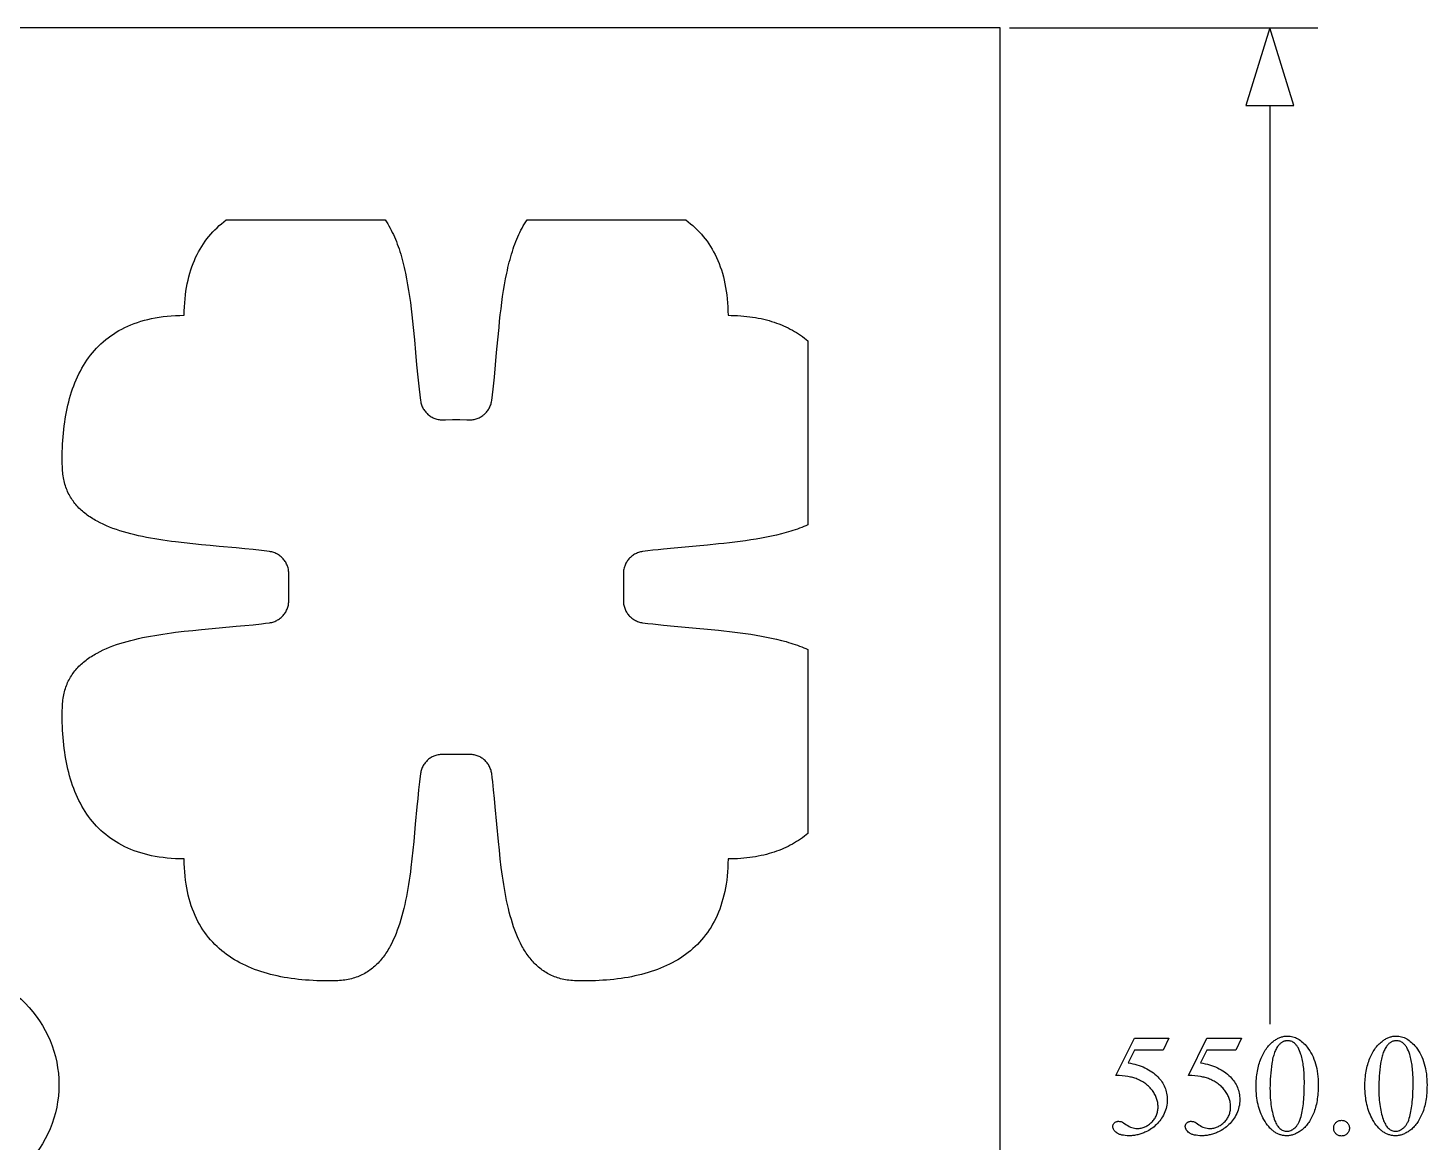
# Model space of a CAD drawing. Extents: x -1268 to 1319, y -900 to 956.
# Drawn here: x 617.9 to 982.1, y -490.1 to -200 of the extents above; entities that cross this region are included whole.
import ezdxf

# ---------------------------------------------------------------- set-up
doc = ezdxf.new("R2010")
doc.units = 0
doc.layers.add('DIMENSIONS', color=253, linetype='CONTINUOUS')
doc.layers.add('LAYER_1', color=7, linetype='CONTINUOUS')

msp = doc.modelspace()

# ---------------------------------------------------------------- linework, layer by layer
at = {"layer": 'DIMENSIONS'}
for points in [[(873.42, -200), (953.68, -200)], [(941.18, -200), (934.93, -220.23)], [(947.43, -220.23), (941.18, -200)], [(934.93, -220.23), (947.43, -220.23)], [(941.18, -220.23), (941.18, -459.38)]]:
    msp.add_lwpolyline(points, dxfattribs=at)
for points in [[(937.59, -475.66), (937.6, -475.13), (937.61, -474.61), (937.64, -474.1), (937.67, -473.6), (937.72, -473.11), (937.77, -472.62), (937.84, -472.15), (937.91, -471.68), (938, -471.23), (938.09, -470.78), (938.2, -470.34), (938.32, -469.92), (938.44, -469.5), (938.58, -469.09), (938.72, -468.69), (938.88, -468.3), (939.05, -467.92), (939.22, -467.55), (939.39, -467.2), (939.58, -466.85), (939.77, -466.52), (939.97, -466.2), (940.17, -465.9), (940.38, -465.6), (940.6, -465.32), (940.83, -465.05), (941.06, -464.8), (941.29, -464.55), (941.54, -464.32), (941.79, -464.1), (942.05, -463.89), (942.31, -463.7), (942.52, -463.55), (942.73, -463.42), (942.94, -463.29), (943.15, -463.17), (943.36, -463.07), (943.57, -462.97), (943.78, -462.88), (944, -462.8), (944.21, -462.73), (944.43, -462.67), (944.64, -462.62), (944.86, -462.57), (945.08, -462.54), (945.3, -462.52), (945.52, -462.5), (945.74, -462.5), (946.1, -462.51), (946.45, -462.55), (946.8, -462.6), (947.14, -462.68), (947.48, -462.79), (947.81, -462.91), (948.14, -463.06), (948.47, -463.23), (948.79, -463.43), (949.1, -463.65), (949.42, -463.89), (949.72, -464.15), (950.02, -464.44), (950.32, -464.74), (950.61, -465.08), (950.9, -465.43), (951.25, -465.9), (951.57, -466.38), (951.87, -466.88), (952.15, -467.41), (952.41, -467.95), (952.64, -468.52), (952.86, -469.1), (953.04, -469.71), (953.21, -470.33), (953.36, -470.98), (953.48, -471.65), (953.58, -472.33), (953.66, -473.04), (953.71, -473.76), (953.75, -474.51), (953.76, -475.28), (953.75, -475.82), (953.74, -476.34), (953.72, -476.86), (953.68, -477.37), (953.64, -477.87), (953.58, -478.36), (953.52, -478.83), (953.45, -479.3), (953.36, -479.76), (953.27, -480.2), (953.17, -480.64), (953.05, -481.07), (952.93, -481.48), (952.8, -481.89), (952.66, -482.28), (952.51, -482.67), (952.35, -483.04), (952.18, -483.4), (952.01, -483.75), (951.84, -484.09), (951.65, -484.41), (951.47, -484.72), (951.28, -485.01), (951.08, -485.29), (950.88, -485.56), (950.67, -485.82), (950.46, -486.06), (950.24, -486.29), (950.01, -486.51), (949.78, -486.72), (949.55, -486.91), (949.31, -487.09), (949.06, -487.25), (948.82, -487.41), (948.58, -487.55), (948.34, -487.69), (948.1, -487.81), (947.87, -487.92), (947.63, -488.02), (947.4, -488.12), (947.16, -488.2), (946.93, -488.27), (946.7, -488.32), (946.47, -488.37), (946.24, -488.41), (946.01, -488.44), (945.78, -488.45), (945.56, -488.46), (945.33, -488.45), (945.11, -488.44), (944.89, -488.42), (944.68, -488.39), (944.47, -488.36), (944.26, -488.31), (944.05, -488.26), (943.84, -488.19), (943.64, -488.12), (943.44, -488.05), (943.24, -487.96), (943.04, -487.86), (942.85, -487.76), (942.65, -487.65), (942.47, -487.53), (942.28, -487.4), (942.09, -487.27), (941.91, -487.12), (941.73, -486.97), (941.55, -486.81), (941.38, -486.64), (941.2, -486.46), (940.86, -486.08), (940.53, -485.67), (940.21, -485.23), (939.9, -484.75), (939.6, -484.24), (939.36, -483.79), (939.13, -483.32), (938.92, -482.85), (938.72, -482.37), (938.54, -481.87), (938.38, -481.36), (938.23, -480.84), (938.09, -480.31), (937.98, -479.77), (937.87, -479.22), (937.79, -478.66), (937.72, -478.08), (937.66, -477.49), (937.62, -476.89), (937.6, -476.28)], [(965.91, -475.66), (965.91, -475.13), (965.93, -474.61), (965.95, -474.1), (965.99, -473.6), (966.04, -473.11), (966.09, -472.62), (966.16, -472.15), (966.23, -471.68), (966.32, -471.23), (966.41, -470.78), (966.52, -470.34), (966.63, -469.92), (966.76, -469.5), (966.9, -469.09), (967.04, -468.69), (967.2, -468.3), (967.36, -467.92), (967.54, -467.55), (967.71, -467.2), (967.9, -466.85), (968.09, -466.52), (968.29, -466.2), (968.49, -465.9), (968.7, -465.6), (968.92, -465.32), (969.14, -465.05), (969.37, -464.8), (969.61, -464.55), (969.86, -464.32), (970.11, -464.1), (970.36, -463.89), (970.63, -463.7), (970.84, -463.55), (971.05, -463.42), (971.25, -463.29), (971.47, -463.17), (971.68, -463.07), (971.89, -462.97), (972.1, -462.88), (972.32, -462.8), (972.53, -462.73), (972.75, -462.67), (972.96, -462.62), (973.18, -462.57), (973.4, -462.54), (973.62, -462.52), (973.84, -462.5), (974.06, -462.5), (974.42, -462.51), (974.77, -462.55), (975.12, -462.6), (975.46, -462.68), (975.8, -462.79), (976.13, -462.91), (976.46, -463.06), (976.79, -463.23), (977.11, -463.43), (977.42, -463.65), (977.73, -463.89), (978.04, -464.15), (978.34, -464.44), (978.64, -464.74), (978.93, -465.08), (979.22, -465.43), (979.57, -465.9), (979.89, -466.38), (980.19, -466.88), (980.47, -467.41), (980.73, -467.95), (980.96, -468.52), (981.17, -469.1), (981.36, -469.71), (981.53, -470.33), (981.68, -470.98), (981.8, -471.65), (981.9, -472.33), (981.98, -473.04), (982.03, -473.76), (982.07, -474.51), (982.08, -475.28), (982.07, -475.82), (982.06, -476.34), (982.03, -476.86), (982, -477.37), (981.96, -477.87), (981.9, -478.36), (981.84, -478.83), (981.76, -479.3), (981.68, -479.76), (981.59, -480.2), (981.49, -480.64), (981.37, -481.07), (981.25, -481.48), (981.12, -481.89), (980.98, -482.28), (980.82, -482.67), (980.66, -483.04), (980.5, -483.4), (980.33, -483.75), (980.15, -484.09), (979.97, -484.41), (979.79, -484.72), (979.59, -485.01), (979.4, -485.29), (979.2, -485.56), (978.99, -485.82), (978.77, -486.06), (978.55, -486.29), (978.33, -486.51), (978.1, -486.72), (977.87, -486.91), (977.63, -487.09), (977.38, -487.25), (977.14, -487.41), (976.9, -487.55), (976.66, -487.69), (976.42, -487.81), (976.19, -487.92), (975.95, -488.02), (975.71, -488.12), (975.48, -488.2), (975.25, -488.27), (975.02, -488.32), (974.79, -488.37), (974.56, -488.41), (974.33, -488.44), (974.1, -488.45), (973.87, -488.46), (973.65, -488.45), (973.43, -488.44), (973.21, -488.42), (973, -488.39), (972.79, -488.36), (972.57, -488.31), (972.37, -488.26), (972.16, -488.19), (971.96, -488.12), (971.76, -488.05), (971.56, -487.96), (971.36, -487.86), (971.17, -487.76), (970.97, -487.65), (970.78, -487.53), (970.6, -487.4), (970.41, -487.27), (970.23, -487.12), (970.05, -486.97), (969.87, -486.81), (969.7, -486.64), (969.52, -486.46), (969.18, -486.08), (968.85, -485.67), (968.53, -485.23), (968.22, -484.75), (967.92, -484.24), (967.68, -483.79), (967.45, -483.32), (967.24, -482.85), (967.04, -482.37), (966.86, -481.87), (966.69, -481.36), (966.54, -480.84), (966.41, -480.31), (966.29, -479.77), (966.19, -479.22), (966.11, -478.66), (966.03, -478.08), (965.98, -477.49), (965.94, -476.89), (965.92, -476.28)], [(914.86, -463.02), (913.42, -466.15), (905.9, -466.15), (904.26, -469.51), (904.86, -469.6), (905.45, -469.72), (906.02, -469.85), (906.57, -470), (907.11, -470.17), (907.64, -470.35), (908.14, -470.55), (908.64, -470.77), (909.11, -471.01), (909.57, -471.26), (910.02, -471.53), (910.44, -471.82), (910.86, -472.12), (911.25, -472.44), (911.64, -472.78), (912, -473.14), (912.3, -473.45), (912.58, -473.78), (912.83, -474.11), (913.07, -474.45), (913.29, -474.79), (913.49, -475.14), (913.68, -475.5), (913.84, -475.87), (913.98, -476.24), (914.11, -476.62), (914.21, -477), (914.3, -477.4), (914.37, -477.8), (914.41, -478.2), (914.44, -478.62), (914.45, -479.04), (914.44, -479.53), (914.4, -480.01), (914.34, -480.48), (914.25, -480.94), (914.14, -481.39), (914, -481.83), (913.84, -482.26), (913.65, -482.69), (913.44, -483.1), (913.22, -483.5), (912.99, -483.88), (912.74, -484.24), (912.49, -484.59), (912.21, -484.92), (911.93, -485.24), (911.63, -485.55), (911.32, -485.83), (911.01, -486.11), (910.68, -486.37), (910.35, -486.61), (910, -486.84), (909.65, -487.06), (909.29, -487.26), (908.92, -487.44), (908.66, -487.57), (908.39, -487.68), (908.12, -487.79), (907.85, -487.89), (907.59, -487.98), (907.32, -488.06), (907.05, -488.14), (906.77, -488.21), (906.5, -488.26), (906.23, -488.32), (905.95, -488.36), (905.68, -488.4), (905.4, -488.42), (905.13, -488.44), (904.85, -488.45), (904.57, -488.46), (904.03, -488.45), (903.52, -488.41), (903.06, -488.35), (902.84, -488.31), (902.63, -488.27), (902.43, -488.22), (902.24, -488.16), (902.06, -488.1), (901.89, -488.03), (901.72, -487.95), (901.57, -487.87), (901.43, -487.79), (901.3, -487.69), (901.06, -487.5), (900.85, -487.3), (900.67, -487.1), (900.53, -486.89), (900.47, -486.78), (900.42, -486.68), (900.37, -486.57), (900.34, -486.46), (900.31, -486.35), (900.29, -486.23), (900.28, -486.12), (900.27, -486.01), (900.28, -485.88), (900.3, -485.76), (900.33, -485.64), (900.38, -485.52), (900.44, -485.41), (900.51, -485.3), (900.6, -485.19), (900.7, -485.09), (900.81, -485), (900.92, -484.92), (901.05, -484.85), (901.18, -484.8), (901.32, -484.75), (901.46, -484.72), (901.61, -484.7), (901.77, -484.7), (902, -484.71), (902.22, -484.73), (902.42, -484.78), (902.61, -484.85), (902.82, -484.95), (903.09, -485.11), (903.43, -485.33), (903.83, -485.6), (904.18, -485.83), (904.53, -486.02), (904.88, -486.19), (905.23, -486.32), (905.58, -486.42), (905.93, -486.5), (906.28, -486.54), (906.64, -486.56), (906.9, -486.55), (907.17, -486.53), (907.43, -486.5), (907.68, -486.46), (907.93, -486.4), (908.18, -486.33), (908.42, -486.25), (908.66, -486.15), (908.9, -486.04), (909.13, -485.92), (909.35, -485.79), (909.58, -485.64), (909.79, -485.48), (910.01, -485.31), (910.22, -485.13), (910.42, -484.93), (910.62, -484.72), (910.81, -484.51), (910.98, -484.29), (911.14, -484.07), (911.28, -483.84), (911.42, -483.6), (911.54, -483.36), (911.65, -483.12), (911.74, -482.87), (911.83, -482.61), (911.9, -482.35), (911.95, -482.08), (912, -481.81), (912.03, -481.53), (912.05, -481.24), (912.06, -480.96), (912.05, -480.67), (912.03, -480.39), (912, -480.12), (911.96, -479.84), (911.91, -479.57), (911.85, -479.3), (911.78, -479.03), (911.69, -478.76), (911.59, -478.5), (911.49, -478.24), (911.37, -477.98), (911.24, -477.72), (911.09, -477.47), (910.94, -477.22), (910.78, -476.97), (910.6, -476.72), (910.41, -476.48), (910.22, -476.25), (910.01, -476.02), (909.8, -475.8), (909.58, -475.58), (909.35, -475.38), (909.11, -475.18), (908.87, -474.98), (908.61, -474.8), (908.35, -474.62), (908.07, -474.45), (907.79, -474.28), (907.5, -474.12), (907.2, -473.97), (906.9, -473.83), (906.58, -473.69), (906.32, -473.59), (906.05, -473.49), (905.78, -473.4), (905.48, -473.32), (905.18, -473.24), (904.87, -473.17), (904.54, -473.1), (904.21, -473.04), (903.5, -472.93), (902.75, -472.84), (901.95, -472.78), (901.1, -472.73), (905.9, -463.02)], [(933.74, -463.02), (932.3, -466.15), (924.78, -466.15), (923.14, -469.51), (923.74, -469.6), (924.33, -469.72), (924.9, -469.85), (925.45, -470), (925.99, -470.17), (926.52, -470.35), (927.02, -470.55), (927.51, -470.77), (927.99, -471.01), (928.45, -471.26), (928.9, -471.53), (929.32, -471.82), (929.74, -472.12), (930.13, -472.44), (930.51, -472.78), (930.88, -473.14), (931.18, -473.45), (931.45, -473.78), (931.71, -474.11), (931.95, -474.45), (932.17, -474.79), (932.37, -475.14), (932.56, -475.5), (932.72, -475.87), (932.86, -476.24), (932.99, -476.62), (933.09, -477), (933.18, -477.4), (933.25, -477.8), (933.29, -478.2), (933.32, -478.62), (933.33, -479.04), (933.32, -479.53), (933.28, -480.01), (933.22, -480.48), (933.13, -480.94), (933.02, -481.39), (932.88, -481.83), (932.72, -482.26), (932.53, -482.69), (932.32, -483.1), (932.1, -483.5), (931.87, -483.88), (931.62, -484.24), (931.37, -484.59), (931.09, -484.92), (930.81, -485.24), (930.51, -485.55), (930.2, -485.83), (929.89, -486.11), (929.56, -486.37), (929.22, -486.61), (928.88, -486.84), (928.53, -487.06), (928.17, -487.26), (927.8, -487.44), (927.54, -487.57), (927.27, -487.68), (927, -487.79), (926.73, -487.89), (926.46, -487.98), (926.19, -488.06), (925.92, -488.14), (925.65, -488.21), (925.38, -488.26), (925.11, -488.32), (924.83, -488.36), (924.56, -488.4), (924.28, -488.42), (924.01, -488.44), (923.73, -488.45), (923.45, -488.46), (922.91, -488.45), (922.4, -488.41), (921.94, -488.35), (921.72, -488.31), (921.51, -488.27), (921.31, -488.22), (921.12, -488.16), (920.94, -488.1), (920.77, -488.03), (920.6, -487.95), (920.45, -487.87), (920.31, -487.79), (920.18, -487.69), (919.94, -487.5), (919.73, -487.3), (919.55, -487.1), (919.41, -486.89), (919.35, -486.78), (919.3, -486.68), (919.25, -486.57), (919.22, -486.46), (919.19, -486.35), (919.17, -486.23), (919.16, -486.12), (919.15, -486.01), (919.16, -485.88), (919.18, -485.76), (919.21, -485.64), (919.26, -485.52), (919.32, -485.41), (919.39, -485.3), (919.48, -485.19), (919.58, -485.09), (919.69, -485), (919.8, -484.92), (919.93, -484.85), (920.06, -484.8), (920.19, -484.75), (920.34, -484.72), (920.49, -484.7), (920.65, -484.7), (920.88, -484.71), (921.1, -484.73), (921.3, -484.78), (921.49, -484.85), (921.7, -484.95), (921.97, -485.11), (922.31, -485.33), (922.71, -485.6), (923.06, -485.83), (923.41, -486.02), (923.75, -486.19), (924.1, -486.32), (924.45, -486.42), (924.81, -486.5), (925.16, -486.54), (925.51, -486.56), (925.78, -486.55), (926.05, -486.53), (926.3, -486.5), (926.56, -486.46), (926.81, -486.4), (927.06, -486.33), (927.3, -486.25), (927.54, -486.15), (927.77, -486.04), (928.01, -485.92), (928.23, -485.79), (928.45, -485.64), (928.67, -485.48), (928.89, -485.31), (929.1, -485.13), (929.3, -484.93), (929.5, -484.72), (929.69, -484.51), (929.86, -484.29), (930.02, -484.07), (930.16, -483.84), (930.3, -483.6), (930.42, -483.36), (930.53, -483.12), (930.62, -482.87), (930.71, -482.61), (930.78, -482.35), (930.83, -482.08), (930.88, -481.81), (930.91, -481.53), (930.93, -481.24), (930.93, -480.96), (930.93, -480.67), (930.91, -480.39), (930.88, -480.12), (930.84, -479.84), (930.79, -479.57), (930.73, -479.3), (930.66, -479.03), (930.57, -478.76), (930.47, -478.5), (930.37, -478.24), (930.25, -477.98), (930.12, -477.72), (929.97, -477.47), (929.82, -477.22), (929.65, -476.97), (929.48, -476.72), (929.29, -476.48), (929.1, -476.25), (928.89, -476.02), (928.68, -475.8), (928.46, -475.58), (928.23, -475.38), (927.99, -475.18), (927.75, -474.98), (927.49, -474.8), (927.23, -474.62), (926.95, -474.45), (926.67, -474.28), (926.38, -474.12), (926.08, -473.97), (925.78, -473.83), (925.46, -473.69), (925.2, -473.59), (924.93, -473.49), (924.65, -473.4), (924.36, -473.32), (924.06, -473.24), (923.75, -473.17), (923.42, -473.1), (923.09, -473.04), (922.38, -472.93), (921.63, -472.84), (920.83, -472.78), (919.98, -472.73), (924.78, -463.02)], [(941.2, -476.12), (941.21, -476.76), (941.22, -477.39), (941.25, -477.99), (941.28, -478.59), (941.33, -479.17), (941.38, -479.73), (941.45, -480.28), (941.52, -480.81), (941.61, -481.33), (941.7, -481.84), (941.81, -482.33), (941.92, -482.8), (942.04, -483.26), (942.18, -483.7), (942.32, -484.13), (942.48, -484.55), (942.61, -484.88), (942.75, -485.19), (942.91, -485.48), (943.07, -485.75), (943.23, -486), (943.41, -486.22), (943.59, -486.43), (943.79, -486.61), (943.99, -486.77), (944.19, -486.91), (944.41, -487.03), (944.63, -487.13), (944.87, -487.2), (945.11, -487.25), (945.35, -487.29), (945.61, -487.3), (945.86, -487.28), (946.11, -487.24), (946.37, -487.17), (946.62, -487.07), (946.88, -486.95), (947.15, -486.79), (947.41, -486.61), (947.68, -486.4), (947.81, -486.29), (947.93, -486.16), (948.06, -486.03), (948.18, -485.88), (948.29, -485.73), (948.4, -485.56), (948.51, -485.39), (948.62, -485.21), (948.71, -485.01), (948.81, -484.81), (948.99, -484.38), (949.15, -483.91), (949.3, -483.41), (949.4, -483), (949.5, -482.57), (949.59, -482.13), (949.67, -481.66), (949.74, -481.17), (949.81, -480.66), (949.88, -480.13), (949.93, -479.59), (949.98, -479.02), (950.03, -478.43), (950.06, -477.82), (950.09, -477.19), (950.13, -475.87), (950.15, -474.47), (950.13, -473.42), (950.09, -472.42), (950.06, -471.93), (950.02, -471.46), (949.98, -470.99), (949.92, -470.54), (949.87, -470.1), (949.8, -469.67), (949.73, -469.26), (949.65, -468.85), (949.56, -468.45), (949.47, -468.07), (949.37, -467.69), (949.26, -467.33), (949.09, -466.82), (948.9, -466.35), (948.71, -465.91), (948.5, -465.52), (948.39, -465.34), (948.28, -465.16), (948.17, -465), (948.05, -464.84), (947.93, -464.7), (947.8, -464.57), (947.68, -464.44), (947.55, -464.33), (947.35, -464.18), (947.15, -464.06), (946.94, -463.95), (946.71, -463.87), (946.48, -463.8), (946.24, -463.75), (945.98, -463.73), (945.72, -463.72), (945.57, -463.72), (945.41, -463.73), (945.26, -463.76), (945.11, -463.79), (944.96, -463.83), (944.82, -463.87), (944.68, -463.93), (944.54, -464), (944.4, -464.07), (944.26, -464.16), (944.13, -464.25), (944, -464.35), (943.87, -464.46), (943.74, -464.58), (943.61, -464.71), (943.49, -464.84), (943.33, -465.04), (943.17, -465.25), (943.02, -465.48), (942.88, -465.72), (942.74, -465.97), (942.61, -466.24), (942.49, -466.52), (942.37, -466.81), (942.27, -467.12), (942.16, -467.44), (942.07, -467.77), (941.98, -468.12), (941.89, -468.48), (941.82, -468.86), (941.75, -469.25), (941.68, -469.65), (941.57, -470.47), (941.47, -471.29), (941.39, -472.1), (941.32, -472.91), (941.27, -473.72), (941.23, -474.52), (941.21, -475.33)], [(969.52, -476.12), (969.53, -476.76), (969.54, -477.39), (969.57, -477.99), (969.6, -478.59), (969.65, -479.17), (969.7, -479.73), (969.77, -480.28), (969.84, -480.81), (969.93, -481.33), (970.02, -481.84), (970.12, -482.33), (970.24, -482.8), (970.36, -483.26), (970.5, -483.7), (970.64, -484.13), (970.79, -484.55), (970.93, -484.88), (971.07, -485.19), (971.23, -485.48), (971.38, -485.75), (971.55, -486), (971.73, -486.22), (971.91, -486.43), (972.1, -486.61), (972.3, -486.77), (972.51, -486.91), (972.73, -487.03), (972.95, -487.13), (973.18, -487.2), (973.42, -487.25), (973.67, -487.29), (973.93, -487.3), (974.18, -487.28), (974.43, -487.24), (974.69, -487.17), (974.94, -487.07), (975.2, -486.95), (975.46, -486.79), (975.73, -486.61), (975.99, -486.4), (976.13, -486.29), (976.25, -486.16), (976.38, -486.03), (976.5, -485.88), (976.61, -485.73), (976.72, -485.56), (976.83, -485.39), (976.93, -485.21), (977.03, -485.01), (977.13, -484.81), (977.31, -484.38), (977.47, -483.91), (977.62, -483.41), (977.72, -483), (977.82, -482.57), (977.9, -482.13), (977.99, -481.66), (978.06, -481.17), (978.13, -480.66), (978.2, -480.13), (978.25, -479.59), (978.3, -479.02), (978.35, -478.43), (978.38, -477.82), (978.41, -477.19), (978.45, -475.87), (978.46, -474.47), (978.45, -473.42), (978.41, -472.42), (978.38, -471.93), (978.34, -471.46), (978.29, -470.99), (978.24, -470.54), (978.18, -470.1), (978.12, -469.67), (978.05, -469.26), (977.97, -468.85), (977.88, -468.45), (977.79, -468.07), (977.69, -467.69), (977.58, -467.33), (977.41, -466.82), (977.22, -466.35), (977.03, -465.91), (976.82, -465.52), (976.71, -465.34), (976.6, -465.16), (976.48, -465), (976.37, -464.84), (976.25, -464.7), (976.12, -464.57), (975.99, -464.44), (975.86, -464.33), (975.67, -464.18), (975.47, -464.06), (975.25, -463.95), (975.03, -463.87), (974.8, -463.8), (974.55, -463.75), (974.3, -463.73), (974.04, -463.72), (973.88, -463.72), (973.73, -463.73), (973.58, -463.76), (973.43, -463.79), (973.28, -463.83), (973.14, -463.87), (973, -463.93), (972.85, -464), (972.72, -464.07), (972.58, -464.16), (972.45, -464.25), (972.31, -464.35), (972.18, -464.46), (972.06, -464.58), (971.93, -464.71), (971.81, -464.84), (971.65, -465.04), (971.49, -465.25), (971.34, -465.48), (971.2, -465.72), (971.06, -465.97), (970.93, -466.24), (970.81, -466.52), (970.69, -466.81), (970.58, -467.12), (970.48, -467.44), (970.38, -467.77), (970.29, -468.12), (970.21, -468.48), (970.14, -468.86), (970.07, -469.25), (970, -469.65), (969.89, -470.47), (969.79, -471.29), (969.71, -472.1), (969.64, -472.91), (969.59, -473.72), (969.55, -474.52), (969.53, -475.33)], [(959.82, -484.44), (960.04, -484.45), (960.24, -484.48), (960.44, -484.52), (960.62, -484.59), (960.8, -484.67), (960.97, -484.78), (961.13, -484.9), (961.28, -485.04), (961.42, -485.19), (961.54, -485.35), (961.64, -485.52), (961.72, -485.7), (961.79, -485.88), (961.83, -486.08), (961.86, -486.28), (961.87, -486.49), (961.86, -486.69), (961.83, -486.89), (961.79, -487.09), (961.72, -487.27), (961.64, -487.45), (961.53, -487.62), (961.41, -487.78), (961.27, -487.93), (961.12, -488.07), (960.96, -488.2), (960.79, -488.3), (960.61, -488.38), (960.43, -488.45), (960.23, -488.49), (960.03, -488.52), (959.82, -488.53), (959.62, -488.52), (959.42, -488.49), (959.22, -488.45), (959.04, -488.38), (958.86, -488.3), (958.69, -488.2), (958.53, -488.07), (958.38, -487.93), (958.24, -487.78), (958.12, -487.62), (958.01, -487.45), (957.93, -487.27), (957.86, -487.09), (957.82, -486.89), (957.79, -486.69), (957.78, -486.49), (957.79, -486.27), (957.82, -486.07), (957.86, -485.87), (957.93, -485.69), (958.01, -485.51), (958.12, -485.34), (958.24, -485.18), (958.38, -485.03), (958.53, -484.89), (958.69, -484.77), (958.86, -484.67), (959.04, -484.59), (959.22, -484.52), (959.42, -484.48), (959.62, -484.45)]]:
    msp.add_lwpolyline(points, close=True, dxfattribs=at)
at = {"layer": 'LAYER_1'}
for points in [[(320.92, -750), (870.92, -750), (870.92, -200), (320.92, -200)], [(800.11, -274.81), (800.96, -274.83), (801.79, -274.85), (802.62, -274.89), (803.42, -274.95), (804.22, -275.01), (805, -275.1), (805.77, -275.19), (806.52, -275.3), (807.27, -275.42), (808, -275.55), (808.71, -275.69), (809.41, -275.85), (810.11, -276.02), (810.78, -276.21), (811.45, -276.4), (812.1, -276.61), (812.74, -276.83), (813.37, -277.06), (813.99, -277.31), (814.59, -277.56), (815.18, -277.83), (815.76, -278.11), (816.33, -278.4), (816.89, -278.7), (817.43, -279.01), (817.96, -279.33), (818.48, -279.66), (818.99, -280.01), (819.49, -280.36), (819.98, -280.73), (820.46, -281.1), (820.92, -281.49), (820.92, -329.37), (820.39, -329.61), (819.85, -329.83), (819.3, -330.05), (818.74, -330.27), (818.18, -330.47), (817.6, -330.67), (817.02, -330.87), (816.43, -331.05), (815.83, -331.23), (815.22, -331.41), (813.99, -331.74), (812.73, -332.05), (811.45, -332.34), (810.14, -332.61), (808.81, -332.86), (807.45, -333.1), (806.09, -333.31), (804.7, -333.52), (803.3, -333.71), (801.89, -333.89), (800.47, -334.06), (799.05, -334.22), (797.61, -334.37), (794.73, -334.65), (791.84, -334.92), (788.97, -335.17), (786.12, -335.44), (783.31, -335.71), (781.93, -335.86), (780.56, -336.01), (779.21, -336.17), (777.88, -336.34), (777.6, -336.38), (777.32, -336.44), (777.05, -336.52), (776.78, -336.6), (776.52, -336.7), (776.26, -336.81), (776.02, -336.93), (775.78, -337.06), (775.54, -337.2), (775.32, -337.35), (775.1, -337.51), (774.89, -337.68), (774.69, -337.86), (774.5, -338.05), (774.32, -338.25), (774.14, -338.46), (773.98, -338.67), (773.82, -338.9), (773.68, -339.12), (773.55, -339.36), (773.43, -339.6), (773.32, -339.85), (773.22, -340.1), (773.13, -340.36), (773.06, -340.62), (772.99, -340.89), (772.94, -341.17), (772.9, -341.44), (772.88, -341.72), (772.87, -342), (772.87, -342.29), (772.89, -342.58), (772.89, -348.63), (772.87, -348.92), (772.87, -349.21), (772.88, -349.49), (772.9, -349.77), (772.94, -350.04), (772.99, -350.32), (773.06, -350.58), (773.13, -350.85), (773.22, -351.11), (773.32, -351.36), (773.43, -351.61), (773.55, -351.85), (773.68, -352.08), (773.82, -352.31), (773.98, -352.54), (774.14, -352.75), (774.32, -352.96), (774.5, -353.15), (774.69, -353.34), (774.89, -353.53), (775.1, -353.7), (775.32, -353.86), (775.54, -354.01), (775.78, -354.15), (776.02, -354.28), (776.26, -354.4), (776.52, -354.51), (776.78, -354.61), (777.05, -354.69), (777.32, -354.77), (777.6, -354.83), (777.88, -354.87), (779.21, -355.04), (780.56, -355.2), (781.93, -355.35), (783.31, -355.5), (786.12, -355.77), (788.97, -356.03), (791.84, -356.29), (794.73, -356.56), (797.61, -356.84), (799.05, -356.99), (800.47, -357.15), (801.89, -357.32), (803.3, -357.5), (804.7, -357.69), (806.09, -357.89), (807.45, -358.11), (808.81, -358.35), (810.14, -358.6), (811.45, -358.87), (812.73, -359.16), (813.99, -359.47), (815.22, -359.8), (815.83, -359.98), (816.43, -360.16), (817.02, -360.34), (817.6, -360.54), (818.18, -360.74), (818.74, -360.94), (819.3, -361.15), (819.85, -361.37), (820.39, -361.6), (820.92, -361.84), (820.92, -409.72), (820.46, -410.11), (819.98, -410.48), (819.49, -410.85), (818.99, -411.2), (818.48, -411.55), (817.96, -411.88), (817.43, -412.2), (816.89, -412.51), (816.33, -412.81), (815.76, -413.1), (815.18, -413.38), (814.59, -413.65), (813.99, -413.9), (813.37, -414.15), (812.74, -414.38), (812.1, -414.6), (811.45, -414.81), (810.78, -415), (810.11, -415.19), (809.41, -415.36), (808.71, -415.51), (808, -415.66), (807.27, -415.79), (806.52, -415.91), (805.77, -416.02), (805, -416.11), (804.22, -416.19), (803.42, -416.26), (802.62, -416.32), (801.79, -416.36), (800.96, -416.38), (800.11, -416.39), (800.09, -417.54), (800.04, -418.66), (799.97, -419.76), (799.88, -420.83), (799.76, -421.88), (799.61, -422.91), (799.44, -423.91), (799.25, -424.88), (799.04, -425.84), (798.8, -426.77), (798.54, -427.67), (798.26, -428.56), (797.95, -429.42), (797.63, -430.25), (797.28, -431.07), (796.91, -431.86), (796.52, -432.64), (796.11, -433.39), (795.68, -434.12), (795.23, -434.82), (794.76, -435.51), (794.27, -436.17), (793.76, -436.82), (793.24, -437.44), (792.69, -438.05), (792.13, -438.63), (791.55, -439.2), (790.95, -439.74), (790.34, -440.27), (789.71, -440.78), (789.06, -441.26), (788.4, -441.73), (787.72, -442.18), (787.03, -442.62), (786.32, -443.03), (785.59, -443.43), (784.85, -443.8), (784.1, -444.17), (783.33, -444.51), (782.55, -444.84), (781.76, -445.15), (780.95, -445.44), (780.14, -445.72), (779.3, -445.98), (778.46, -446.22), (777.61, -446.45), (776.74, -446.66), (775.86, -446.86), (774.98, -447.04), (774.08, -447.21), (773.17, -447.36), (772.25, -447.5), (771.32, -447.63), (770.39, -447.74), (769.44, -447.83), (768.49, -447.92), (767.53, -447.99), (766.56, -448.04), (765.58, -448.08), (764.59, -448.11), (763.6, -448.13), (762.6, -448.14), (761.6, -448.13), (760.59, -448.11), (760.11, -448.09), (759.63, -448.06), (759.17, -448.02), (758.71, -447.97), (758.26, -447.91), (757.82, -447.84), (757.39, -447.75), (756.96, -447.66), (756.54, -447.56), (756.13, -447.44), (755.73, -447.32), (755.33, -447.18), (754.94, -447.04), (754.56, -446.89), (754.19, -446.72), (753.82, -446.55), (753.46, -446.37), (753.1, -446.18), (752.76, -445.98), (752.42, -445.77), (752.08, -445.55), (751.76, -445.32), (751.44, -445.08), (751.12, -444.84), (750.81, -444.58), (750.51, -444.32), (750.22, -444.05), (749.93, -443.77), (749.64, -443.48), (749.37, -443.19), (749.09, -442.89), (748.83, -442.58), (748.57, -442.26), (748.31, -441.93), (748.07, -441.6), (747.82, -441.26), (747.59, -440.91), (747.35, -440.56), (747.13, -440.2), (746.9, -439.83), (746.69, -439.45), (746.47, -439.07), (746.07, -438.29), (745.68, -437.48), (745.3, -436.65), (744.95, -435.8), (744.61, -434.92), (744.29, -434.03), (743.99, -433.11), (743.7, -432.17), (743.43, -431.21), (743.17, -430.24), (742.93, -429.25), (742.69, -428.24), (742.47, -427.22), (742.27, -426.19), (742.07, -425.14), (741.88, -424.08), (741.71, -423.01), (741.54, -421.92), (741.38, -420.83), (741.23, -419.73), (741.09, -418.62), (740.82, -416.39), (740.58, -414.13), (740.35, -411.87), (739.94, -407.33), (739.53, -402.82), (739.31, -400.61), (739.09, -398.42), (738.85, -396.27), (738.72, -395.21), (738.59, -394.17), (738.54, -393.89), (738.48, -393.61), (738.41, -393.33), (738.32, -393.07), (738.23, -392.8), (738.12, -392.55), (738, -392.3), (737.87, -392.06), (737.73, -391.83), (737.57, -391.6), (737.41, -391.39), (737.24, -391.18), (737.06, -390.98), (736.87, -390.78), (736.67, -390.6), (736.46, -390.43), (736.25, -390.26), (736.03, -390.11), (735.8, -389.97), (735.56, -389.83), (735.32, -389.71), (735.07, -389.6), (734.82, -389.5), (734.56, -389.42), (734.3, -389.34), (734.03, -389.28), (733.76, -389.23), (733.48, -389.19), (733.2, -389.17), (732.92, -389.16), (732.64, -389.16), (732.35, -389.18), (726.29, -389.18), (726, -389.16), (725.72, -389.16), (725.43, -389.17), (725.16, -389.19), (724.88, -389.23), (724.61, -389.28), (724.34, -389.34), (724.08, -389.42), (723.82, -389.5), (723.56, -389.6), (723.32, -389.71), (723.07, -389.83), (722.84, -389.97), (722.61, -390.11), (722.39, -390.26), (722.17, -390.43), (721.97, -390.6), (721.77, -390.78), (721.58, -390.98), (721.4, -391.18), (721.23, -391.39), (721.06, -391.6), (720.91, -391.83), (720.77, -392.06), (720.64, -392.3), (720.52, -392.55), (720.41, -392.8), (720.31, -393.07), (720.23, -393.33), (720.16, -393.61), (720.1, -393.89), (720.05, -394.17), (719.79, -396.27), (719.55, -398.42), (719.32, -400.61), (719.11, -402.82), (718.7, -407.33), (718.5, -409.6), (718.28, -411.87), (718.06, -414.13), (717.82, -416.39), (717.55, -418.62), (717.41, -419.73), (717.26, -420.83), (717.1, -421.92), (716.93, -423.01), (716.75, -424.08), (716.57, -425.14), (716.37, -426.19), (716.16, -427.22), (715.94, -428.24), (715.71, -429.25), (715.47, -430.24), (715.21, -431.21), (714.93, -432.17), (714.65, -433.11), (714.34, -434.03), (714.02, -434.92), (713.69, -435.8), (713.33, -436.65), (712.96, -437.48), (712.57, -438.29), (712.16, -439.07), (711.95, -439.45), (711.74, -439.83), (711.51, -440.2), (711.29, -440.56), (711.05, -440.91), (710.82, -441.26), (710.57, -441.6), (710.32, -441.93), (710.07, -442.26), (709.81, -442.58), (709.54, -442.89), (709.27, -443.19), (708.99, -443.48), (708.71, -443.77), (708.42, -444.05), (708.13, -444.32), (707.82, -444.58), (707.52, -444.84), (707.2, -445.08), (706.88, -445.32), (706.56, -445.55), (706.22, -445.77), (705.88, -445.98), (705.53, -446.18), (705.18, -446.37), (704.82, -446.55), (704.45, -446.72), (704.08, -446.89), (703.7, -447.04), (703.31, -447.18), (702.91, -447.32), (702.51, -447.44), (702.1, -447.56), (701.68, -447.66), (701.25, -447.75), (700.82, -447.84), (700.38, -447.91), (699.93, -447.97), (699.47, -448.02), (699, -448.06), (698.53, -448.09), (698.05, -448.11), (697.04, -448.13), (696.03, -448.14), (695.04, -448.13), (694.04, -448.11), (693.06, -448.08), (692.08, -448.04), (691.11, -447.99), (690.15, -447.92), (689.2, -447.83), (688.25, -447.74), (687.31, -447.63), (686.39, -447.5), (685.47, -447.36), (684.56, -447.21), (683.66, -447.04), (682.78, -446.86), (681.9, -446.66), (681.03, -446.45), (680.18, -446.22), (679.33, -445.98), (678.5, -445.72), (677.68, -445.44), (676.88, -445.15), (676.08, -444.84), (675.3, -444.51), (674.54, -444.17), (673.79, -443.8), (673.05, -443.43), (672.32, -443.03), (671.61, -442.62), (670.92, -442.18), (670.24, -441.73), (669.58, -441.26), (668.93, -440.78), (668.3, -440.27), (667.68, -439.74), (667.09, -439.2), (666.51, -438.63), (665.95, -438.05), (665.4, -437.44), (664.87, -436.82), (664.37, -436.17), (663.88, -435.51), (663.41, -434.82), (662.96, -434.12), (662.53, -433.39), (662.12, -432.64), (661.73, -431.86), (661.36, -431.07), (661.01, -430.25), (660.69, -429.42), (660.38, -428.56), (660.1, -427.67), (659.84, -426.77), (659.6, -425.84), (659.39, -424.88), (659.19, -423.91), (659.03, -422.91), (658.88, -421.88), (658.76, -420.83), (658.67, -419.76), (658.59, -418.66), (658.55, -417.54), (658.53, -416.39), (657.38, -416.37), (656.26, -416.33), (655.16, -416.26), (654.09, -416.16), (653.04, -416.04), (652.02, -415.9), (651.02, -415.73), (650.04, -415.54), (649.09, -415.32), (648.16, -415.09), (647.25, -414.83), (646.37, -414.54), (645.51, -414.24), (644.67, -413.91), (643.85, -413.56), (643.06, -413.19), (642.29, -412.81), (641.54, -412.39), (640.81, -411.96), (640.1, -411.51), (639.41, -411.05), (638.75, -410.56), (638.1, -410.05), (637.48, -409.52), (636.87, -408.98), (636.29, -408.42), (635.73, -407.84), (635.18, -407.24), (634.65, -406.63), (634.15, -405.99), (633.66, -405.35), (633.19, -404.68), (632.74, -404.01), (632.31, -403.31), (631.89, -402.6), (631.5, -401.88), (631.12, -401.14), (630.76, -400.39), (630.41, -399.62), (630.09, -398.84), (629.78, -398.05), (629.49, -397.24), (629.21, -396.42), (628.95, -395.59), (628.7, -394.75), (628.47, -393.89), (628.26, -393.03), (628.06, -392.15), (627.88, -391.26), (627.71, -390.36), (627.56, -389.45), (627.42, -388.54), (627.3, -387.61), (627.19, -386.67), (627.09, -385.73), (627.01, -384.77), (626.94, -383.81), (626.88, -382.84), (626.84, -381.86), (626.81, -380.88), (626.79, -379.89), (626.79, -378.89), (626.8, -377.88), (626.82, -376.87), (626.83, -376.39), (626.86, -375.92), (626.9, -375.45), (626.95, -375), (627.01, -374.55), (627.09, -374.11), (627.17, -373.67), (627.26, -373.25), (627.37, -372.83), (627.48, -372.42), (627.6, -372.01), (627.74, -371.62), (627.88, -371.23), (628.04, -370.85), (628.2, -370.47), (628.37, -370.1), (628.56, -369.74), (628.75, -369.39), (628.95, -369.04), (629.16, -368.7), (629.38, -368.37), (629.61, -368.04), (629.84, -367.72), (630.09, -367.41), (630.34, -367.1), (630.6, -366.8), (630.87, -366.5), (631.15, -366.21), (631.44, -365.93), (631.73, -365.65), (632.04, -365.38), (632.35, -365.11), (632.67, -364.85), (632.99, -364.6), (633.32, -364.35), (633.66, -364.11), (634.01, -363.87), (634.37, -363.64), (634.73, -363.41), (635.09, -363.19), (635.47, -362.97), (635.85, -362.76), (636.63, -362.35), (637.44, -361.96), (638.27, -361.59), (639.12, -361.24), (640, -360.9), (640.9, -360.58), (641.82, -360.28), (642.75, -359.99), (643.71, -359.72), (644.68, -359.46), (645.67, -359.21), (646.68, -358.98), (647.7, -358.76), (648.74, -358.55), (649.79, -358.36), (650.85, -358.17), (651.92, -357.99), (653, -357.83), (654.09, -357.67), (655.19, -357.52), (656.3, -357.37), (658.54, -357.11), (660.79, -356.87), (663.06, -356.64), (667.6, -356.22), (672.1, -355.81), (674.32, -355.6), (676.5, -355.38), (678.65, -355.13), (679.71, -355.01), (680.75, -354.87), (681.04, -354.83), (681.32, -354.77), (681.59, -354.69), (681.86, -354.61), (682.12, -354.51), (682.37, -354.4), (682.62, -354.28), (682.86, -354.15), (683.1, -354.01), (683.32, -353.86), (683.54, -353.7), (683.75, -353.53), (683.95, -353.34), (684.14, -353.15), (684.32, -352.96), (684.5, -352.75), (684.66, -352.54), (684.81, -352.31), (684.96, -352.08), (685.09, -351.85), (685.21, -351.61), (685.32, -351.36), (685.42, -351.11), (685.51, -350.85), (685.58, -350.58), (685.65, -350.32), (685.7, -350.04), (685.73, -349.77), (685.76, -349.49), (685.77, -349.21), (685.76, -348.92), (685.75, -348.63), (685.75, -342.58), (685.76, -342.29), (685.77, -342), (685.76, -341.72), (685.73, -341.44), (685.7, -341.17), (685.65, -340.89), (685.58, -340.62), (685.51, -340.36), (685.42, -340.1), (685.32, -339.85), (685.21, -339.6), (685.09, -339.36), (684.96, -339.12), (684.81, -338.9), (684.66, -338.67), (684.5, -338.46), (684.32, -338.25), (684.14, -338.05), (683.95, -337.86), (683.75, -337.68), (683.54, -337.51), (683.32, -337.35), (683.1, -337.2), (682.86, -337.06), (682.62, -336.93), (682.37, -336.81), (682.12, -336.7), (681.86, -336.6), (681.59, -336.52), (681.32, -336.44), (681.04, -336.38), (680.75, -336.34), (678.65, -336.07), (676.5, -335.83), (674.32, -335.61), (672.1, -335.4), (667.6, -334.99), (665.33, -334.78), (663.06, -334.57), (660.79, -334.34), (658.54, -334.1), (656.3, -333.84), (655.19, -333.69), (654.09, -333.54), (653, -333.38), (651.92, -333.22), (650.85, -333.04), (649.79, -332.85), (648.74, -332.66), (647.7, -332.45), (646.68, -332.23), (645.67, -332), (644.68, -331.75), (643.71, -331.49), (642.75, -331.22), (641.82, -330.93), (640.9, -330.63), (640, -330.31), (639.12, -329.97), (638.27, -329.62), (637.44, -329.25), (636.63, -328.86), (635.85, -328.45), (635.47, -328.24), (635.09, -328.02), (634.73, -327.8), (634.37, -327.57), (634.01, -327.34), (633.66, -327.1), (633.32, -326.86), (632.99, -326.61), (632.67, -326.35), (632.35, -326.09), (632.04, -325.83), (631.73, -325.56), (631.44, -325.28), (631.15, -325), (630.87, -324.71), (630.6, -324.41), (630.34, -324.11), (630.09, -323.8), (629.84, -323.49), (629.61, -323.17), (629.38, -322.84), (629.16, -322.51), (628.95, -322.17), (628.75, -321.82), (628.56, -321.47), (628.37, -321.1), (628.2, -320.74), (628.04, -320.36), (627.88, -319.98), (627.74, -319.59), (627.6, -319.2), (627.48, -318.79), (627.37, -318.38), (627.26, -317.96), (627.17, -317.54), (627.09, -317.1), (627.01, -316.66), (626.95, -316.21), (626.9, -315.75), (626.86, -315.29), (626.83, -314.82), (626.82, -314.34), (626.8, -313.32), (626.79, -312.32), (626.79, -311.32), (626.81, -310.33), (626.84, -309.35), (626.88, -308.37), (626.94, -307.4), (627.01, -306.44), (627.09, -305.48), (627.19, -304.54), (627.3, -303.6), (627.42, -302.67), (627.56, -301.75), (627.71, -300.85), (627.88, -299.95), (628.06, -299.06), (628.26, -298.18), (628.47, -297.32), (628.7, -296.46), (628.95, -295.62), (629.21, -294.79), (629.49, -293.97), (629.78, -293.16), (630.09, -292.37), (630.41, -291.59), (630.76, -290.82), (631.12, -290.07), (631.5, -289.33), (631.89, -288.61), (632.31, -287.9), (632.74, -287.2), (633.19, -286.53), (633.66, -285.86), (634.15, -285.21), (634.65, -284.58), (635.18, -283.97), (635.73, -283.37), (636.29, -282.79), (636.87, -282.23), (637.48, -281.69), (638.1, -281.16), (638.75, -280.65), (639.41, -280.16), (640.1, -279.69), (640.81, -279.24), (641.54, -278.81), (642.29, -278.4), (643.06, -278.01), (643.85, -277.65), (644.67, -277.3), (645.51, -276.97), (646.37, -276.67), (647.25, -276.38), (648.16, -276.12), (649.09, -275.89), (650.04, -275.67), (651.02, -275.48), (652.02, -275.31), (653.04, -275.17), (654.09, -275.05), (655.16, -274.95), (656.26, -274.88), (657.38, -274.83), (658.53, -274.81), (658.55, -273.71), (658.59, -272.62), (658.66, -271.56), (658.75, -270.52), (658.86, -269.51), (658.99, -268.51), (659.15, -267.54), (659.33, -266.6), (659.53, -265.67), (659.75, -264.76), (660, -263.88), (660.26, -263.02), (660.55, -262.18), (660.85, -261.36), (661.18, -260.56), (661.52, -259.78), (661.89, -259.03), (662.27, -258.29), (662.67, -257.57), (663.09, -256.88), (663.53, -256.2), (663.99, -255.54), (664.47, -254.9), (664.96, -254.28), (665.47, -253.68), (666, -253.1), (666.54, -252.54), (667.1, -252), (667.68, -251.47), (668.27, -250.96), (668.88, -250.47), (669.5, -250), (710.85, -250), (711.19, -250.5), (711.52, -251.02), (711.83, -251.55), (712.14, -252.09), (712.44, -252.65), (712.72, -253.22), (713, -253.8), (713.27, -254.4), (713.52, -255.01), (713.77, -255.63), (714.01, -256.26), (714.24, -256.9), (714.47, -257.55), (714.68, -258.21), (714.89, -258.89), (715.09, -259.57), (715.28, -260.26), (715.46, -260.96), (715.64, -261.67), (715.81, -262.39), (715.98, -263.11), (716.13, -263.84), (716.43, -265.33), (716.71, -266.85), (716.96, -268.38), (717.19, -269.94), (717.41, -271.52), (717.61, -273.11), (717.8, -274.72), (717.98, -276.33), (718.15, -277.96), (718.46, -281.21), (718.76, -284.47), (719.05, -287.7), (719.35, -290.89), (719.51, -292.46), (719.68, -294.01), (719.86, -295.54), (720.05, -297.04), (720.1, -297.32), (720.16, -297.6), (720.23, -297.88), (720.31, -298.14), (720.41, -298.4), (720.52, -298.66), (720.64, -298.91), (720.77, -299.15), (720.91, -299.38), (721.06, -299.61), (721.23, -299.82), (721.4, -300.03), (721.58, -300.23), (721.77, -300.43), (721.97, -300.61), (722.17, -300.78), (722.39, -300.95), (722.61, -301.1), (722.84, -301.24), (723.07, -301.37), (723.32, -301.5), (723.56, -301.61), (723.82, -301.71), (724.08, -301.79), (724.34, -301.87), (724.61, -301.93), (724.88, -301.98), (725.16, -302.02), (725.43, -302.04), (725.72, -302.05), (726, -302.05), (726.29, -302.03), (726.54, -302.01), (728.39, -301.93), (730.25, -301.93), (732.1, -302.01), (732.35, -302.03), (732.64, -302.05), (732.92, -302.05), (733.2, -302.04), (733.48, -302.02), (733.76, -301.98), (734.03, -301.93), (734.3, -301.87), (734.56, -301.79), (734.82, -301.71), (735.07, -301.61), (735.32, -301.5), (735.56, -301.37), (735.8, -301.24), (736.03, -301.1), (736.25, -300.95), (736.46, -300.78), (736.67, -300.61), (736.87, -300.43), (737.06, -300.23), (737.24, -300.03), (737.41, -299.82), (737.57, -299.61), (737.73, -299.38), (737.87, -299.15), (738, -298.91), (738.12, -298.66), (738.23, -298.4), (738.32, -298.14), (738.41, -297.88), (738.48, -297.6), (738.54, -297.32), (738.59, -297.04), (738.78, -295.54), (738.96, -294.01), (739.13, -292.46), (739.29, -290.89), (739.59, -287.7), (739.88, -284.47), (740.18, -281.21), (740.49, -277.96), (740.66, -276.33), (740.83, -274.72), (741.02, -273.11), (741.23, -271.52), (741.44, -269.94), (741.68, -268.38), (741.93, -266.85), (742.21, -265.33), (742.5, -263.84), (742.66, -263.11), (742.83, -262.39), (743, -261.67), (743.17, -260.96), (743.36, -260.26), (743.55, -259.57), (743.75, -258.89), (743.96, -258.21), (744.17, -257.55), (744.39, -256.9), (744.63, -256.26), (744.87, -255.63), (745.11, -255.01), (745.37, -254.4), (745.64, -253.8), (745.92, -253.22), (746.2, -252.65), (746.5, -252.09), (746.81, -251.55), (747.12, -251.02), (747.45, -250.5), (747.79, -250), (789.13, -250), (789.76, -250.47), (790.37, -250.96), (790.96, -251.47), (791.53, -252), (792.09, -252.54), (792.64, -253.1), (793.17, -253.68), (793.68, -254.28), (794.17, -254.9), (794.65, -255.54), (795.1, -256.2), (795.54, -256.88), (795.97, -257.57), (796.37, -258.29), (796.75, -259.03), (797.12, -259.78), (797.46, -260.56), (797.79, -261.36), (798.09, -262.18), (798.38, -263.02), (798.64, -263.88), (798.89, -264.76), (799.11, -265.67), (799.31, -266.6), (799.49, -267.54), (799.65, -268.51), (799.78, -269.51), (799.89, -270.52), (799.98, -271.56), (800.05, -272.62), (800.09, -273.71)]]:
    msp.add_lwpolyline(points, close=True, dxfattribs=at)
msp.add_lwpolyline([(595.92, -445.17, -0.414214), (625.92, -475.17, -0.414214), (595.92, -505.17, -0.414214), (565.92, -475.17, -0.414214)], format="xyb", close=True, dxfattribs=at)

doc.saveas('drawing.dxf')
